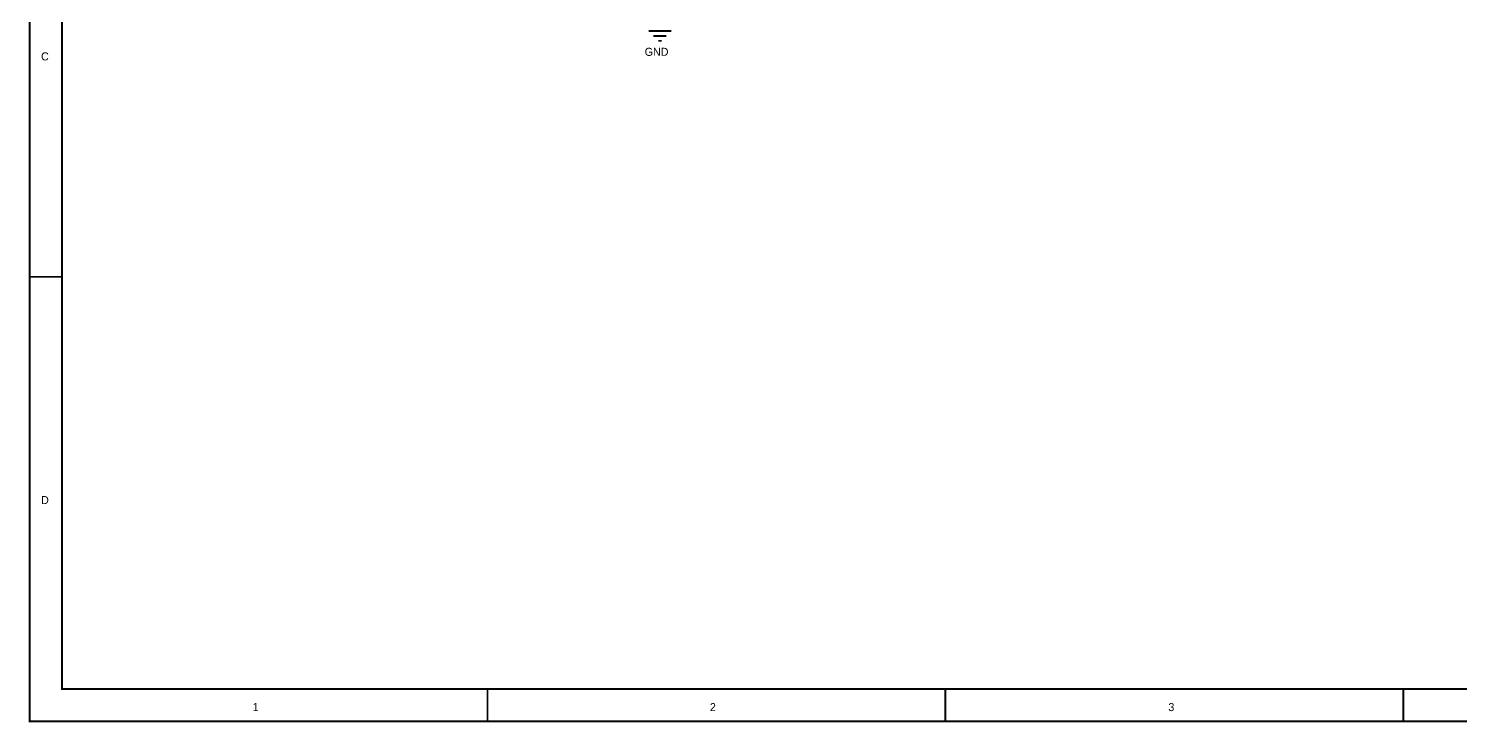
# Model space of a CAD drawing. Header units: inches. Extents: x 0 to 432, y 0 to 280.
# Drawn here: x -0.1 to 224.9, y -0.1 to 108.8 of the extents above; entities that cross this region are included whole.
import ezdxf

# ---------------------------------------------------------------- set-up
doc = ezdxf.new("R2010")
doc.units = ezdxf.units.IN
doc.layers.add('Sheet', color=255, linetype='Continuous')

msp = doc.modelspace()

# ---------------------------------------------------------------- linework, layer by layer
at = {"layer": 'Sheet'}
for points in [[(0, 279.38, 0.3, 0.3, 0), (431.8, 279.38, 0.3, 0.3, 0), (431.8, 0, 0.3, 0.3, 0), (0, 0, 0.3, 0.3, 0), (0, 279.38, 0.3, 0.3, 0)], [(0, 279.38, 0.0991, 0.0991, 0), (0, 0, 0.0991, 0.0991, 0), (431.8, 0, 0.0991, 0.0991, 0), (431.8, 279.38, 0.0991, 0.0991, 0), (0, 279.38, 0.0991, 0.0991, 0), (0, 279.38, 0.0991, 0.0991, 0)], [(5.1, 274.3, 0.3, 0.3, 0), (426.72, 274.3, 0.3, 0.3, 0), (426.72, 5.08, 0.3, 0.3, 0), (5.1, 5.08, 0.3, 0.3, 0), (5.1, 274.3, 0.3, 0.3, 0)], [(5.1, 274.3, 0.0991, 0.0991, 0), (5.1, 5.08, 0.0991, 0.0991, 0), (426.72, 5.08, 0.0991, 0.0991, 0), (426.72, 274.3, 0.0991, 0.0991, 0), (5.1, 274.3, 0.0991, 0.0991, 0), (5.1, 274.3, 0.0991, 0.0991, 0)]]:
    msp.add_lwpolyline(points, format="xyseb", close=True, dxfattribs=at)
for points in [[(97.29, 108.46, 0.3, 0.3, 0), (100.84, 108.46, 0.3, 0.3, 0)], [(98.04, 107.69, 0.3, 0.3, 0), (100.08, 107.69, 0.3, 0.3, 0)], [(98.81, 106.93, 0.3, 0.3, 0), (99.32, 106.93, 0.3, 0.3, 0)], [(0, 69.85, 0.3, 0.3, 0), (5.09, 69.85, 0.3, 0.3, 0)], [(71.97, 0, 0.3, 0.3, 0), (71.97, 5.09, 0.3, 0.3, 0)], [(143.93, 0, 0.3, 0.3, 0), (143.93, 5.09, 0.3, 0.3, 0)], [(215.9, 0, 0.3, 0.3, 0), (215.9, 5.09, 0.3, 0.3, 0)]]:
    msp.add_lwpolyline(points, format="xyseb", dxfattribs=at)

# ---------------------------------------------------------------- texts
for s, height, p in [('GND', 1.258, (96.67, 104.57)), ('C', 1.26, (1.8, 103.85)), ('D', 1.26, (1.8, 34.14)), ('1', 1.26, (35.04, 1.62)), ('2', 1.26, (106.92, 1.62)), ('3', 1.26, (178.97, 1.62))]:
    msp.add_text(s, height=height, dxfattribs=at).set_placement(p)

doc.saveas('drawing.dxf')
